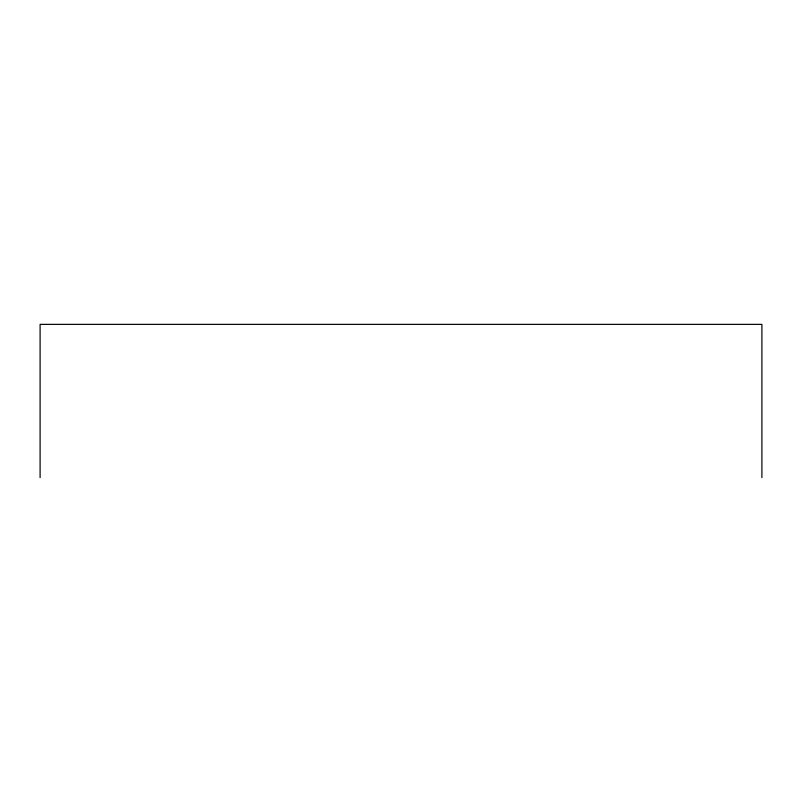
<?xml version="1.0" encoding="UTF-8"?>
<svg xmlns="http://www.w3.org/2000/svg" width="802" height="802" viewBox="0 0 802 802"><rect width="100%" height="100%" fill="white"/><g stroke="black" fill="none" stroke-linecap="round" stroke-linejoin="round"><path stroke-width="1.2" d="M761.9 477.631L761.9 324.369L40.1 324.369L40.1 477.631"/></g></svg>
